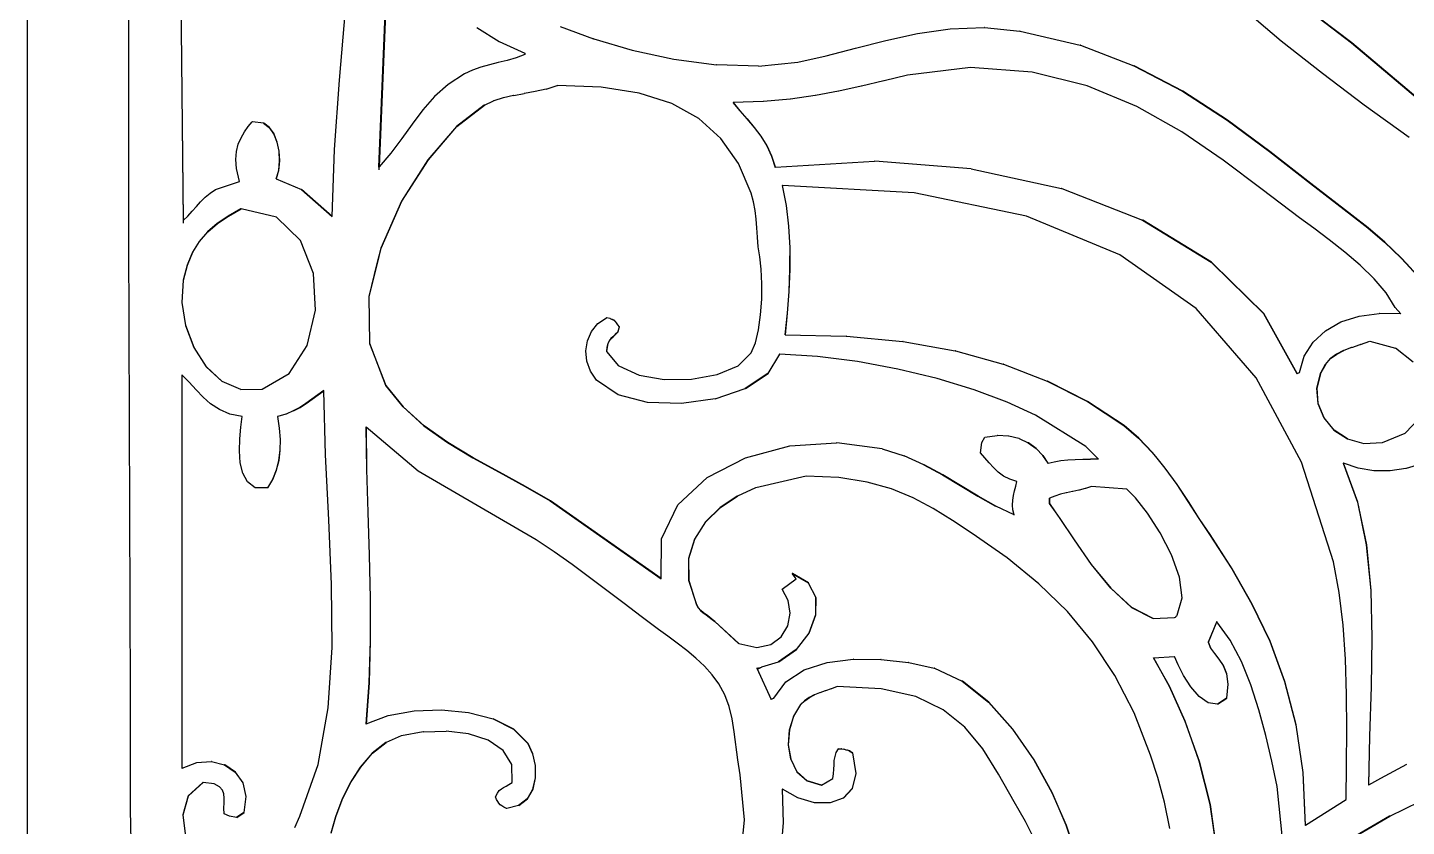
# Model space of a CAD drawing. Header units: inches. Extents: x 1397 to 20304, y -27267 to -746.
# Drawn here: x 17239.58 to 17255.13, y -23966.37 to -23957.36 of the extents above; entities that cross this region are included whole.
import ezdxf

# ---------------------------------------------------------------- set-up
doc = ezdxf.new("R2010")
doc.units = ezdxf.units.IN
doc.header["$LTSCALE"] = 17
doc.header["$MEASUREMENT"] = 0
doc.layers.add('25 BOT BAR', color=12, linetype='Continuous', lineweight=25)

# ---------------------------------------------------------------- blocks, each defined once
blk = doc.blocks.new('A$C261f3448')
for p, q in [((1.692, 20.047), (1.756, 14.221)), ((1.759, 14.224), (1.696, 20.047)), ((3.961, 14.823), (4.071, 17.456)), ((4.074, 17.453), (3.964, 14.827)), ((1.144, 14.031), (1.144, 16.885)), ((3.518, 15.804), (3.585, 16.599)), ((14.137, 16.246), (13.682, 16.631)), ((14.564, 16.504), (14.932, 16.227)), ((14.935, 16.227), (14.567, 16.504)), ((5.066, 16.399), (5.32, 16.239)), ((6.006, 16.408), (6.382, 16.269)), ((9.679, 16.253), (10.035, 16.33)), ((10.035, 16.33), (10.404, 16.383)), ((10.404, 16.383), (10.789, 16.397)), ((10.792, 16.397), (10.789, 16.397)), ((10.792, 16.397), (11.19, 16.358)), ((11.193, 16.358), (11.19, 16.358)), ((11.193, 16.358), (11.87, 16.198)), ((5.32, 16.239), (5.609, 16.11)), ((6.385, 16.269), (6.382, 16.269)), ((6.385, 16.269), (6.817, 16.144)), ((9.336, 16.165), (9.679, 16.253)), ((11.873, 16.198), (11.87, 16.198)), ((11.873, 16.198), (12.476, 15.966)), ((14.604, 15.878), (14.137, 16.246)), ((14.932, 16.227), (15.868, 15.436)), ((14.935, 16.227), (14.932, 16.227)), ((15.871, 15.436), (14.935, 16.227)), ((5.408, 16.027), (5.307, 16.002)), ((5.509, 16.057), (5.408, 16.027)), ((5.609, 16.095), (5.509, 16.057)), ((5.609, 16.11), (5.609, 16.095)), ((6.82, 16.144), (6.817, 16.144)), ((6.82, 16.144), (7.287, 16.043)), ((7.29, 16.043), (7.287, 16.043)), ((7.29, 16.043), (7.77, 15.979)), ((8.685, 16.007), (9.005, 16.078)), ((9.005, 16.078), (9.336, 16.165)), ((4.927, 15.875), (4.745, 15.756)), ((5.017, 15.917), (4.927, 15.875)), ((5.111, 15.95), (5.017, 15.917)), ((5.208, 15.977), (5.111, 15.95)), ((5.307, 16.002), (5.208, 15.977)), ((7.773, 15.979), (7.77, 15.979)), ((8.243, 15.963), (7.773, 15.979)), ((8.243, 15.963), (8.685, 16.007)), ((9.922, 15.861), (9.66, 15.798)), ((9.925, 15.861), (9.922, 15.861)), ((10.635, 15.949), (9.925, 15.861)), ((11.329, 15.894), (10.635, 15.949)), ((11.95, 15.74), (11.329, 15.894)), ((12.476, 15.966), (13.024, 15.68)), ((12.479, 15.966), (12.476, 15.966)), ((13.027, 15.68), (12.479, 15.966)), ((15.075, 15.524), (14.604, 15.878)), ((3.462, 15.024), (3.518, 15.804)), ((4.745, 15.756), (4.591, 15.619)), ((5.85, 15.704), (5.974, 15.744)), ((5.974, 15.744), (5.977, 15.744)), ((6.47, 15.726), (5.977, 15.744)), ((6.899, 15.659), (6.47, 15.726)), ((9.401, 15.737), (9.149, 15.68)), ((9.404, 15.737), (9.401, 15.737)), ((9.657, 15.798), (9.404, 15.737)), ((9.66, 15.798), (9.657, 15.798)), ((12.508, 15.509), (11.95, 15.74)), ((4.591, 15.619), (4.458, 15.469)), ((5.152, 15.524), (5.255, 15.573)), ((5.258, 15.573), (5.255, 15.573)), ((5.365, 15.607), (5.258, 15.573)), ((5.368, 15.607), (5.365, 15.607)), ((5.481, 15.633), (5.368, 15.607)), ((5.484, 15.633), (5.481, 15.633)), ((5.484, 15.633), (5.6, 15.654)), ((5.603, 15.654), (5.6, 15.654)), ((5.723, 15.676), (5.603, 15.654)), ((5.726, 15.676), (5.723, 15.676)), ((5.847, 15.704), (5.726, 15.676)), ((5.85, 15.704), (5.847, 15.704)), ((7.265, 15.541), (6.899, 15.659)), ((7.956, 15.553), (8.033, 15.46)), ((7.959, 15.553), (7.956, 15.553)), ((8.296, 15.563), (7.959, 15.553)), ((8.037, 15.46), (7.959, 15.553)), ((8.299, 15.563), (8.296, 15.563)), ((8.602, 15.59), (8.299, 15.563)), ((8.605, 15.59), (8.602, 15.59)), ((8.883, 15.63), (8.605, 15.59)), ((8.886, 15.63), (8.883, 15.63)), ((9.146, 15.68), (8.886, 15.63)), ((9.149, 15.68), (9.146, 15.68)), ((13.024, 15.68), (13.528, 15.353)), ((13.027, 15.68), (13.024, 15.68)), ((13.531, 15.353), (13.027, 15.68)), ((4.458, 15.469), (4.337, 15.309)), ((5.149, 15.524), (4.839, 15.282)), ((4.842, 15.282), (5.152, 15.524)), ((5.152, 15.524), (5.149, 15.524)), ((7.571, 15.371), (7.265, 15.541)), ((8.033, 15.46), (8.114, 15.367)), ((8.037, 15.46), (8.033, 15.46)), ((8.117, 15.367), (8.037, 15.46)), ((13.016, 15.222), (12.508, 15.509)), ((15.581, 15.156), (15.075, 15.524)), ((2.447, 15.221), (2.489, 15.28)), ((2.489, 15.28), (2.533, 15.334)), ((2.536, 15.334), (2.533, 15.334)), ((2.66, 15.319), (2.536, 15.334)), ((2.663, 15.319), (2.66, 15.319)), ((2.66, 15.319), (2.725, 15.271)), ((2.728, 15.271), (2.663, 15.319)), ((2.728, 15.271), (2.725, 15.271)), ((2.725, 15.271), (2.776, 15.198)), ((2.779, 15.198), (2.728, 15.271)), ((4.337, 15.309), (4.22, 15.145)), ((4.839, 15.282), (4.516, 14.907)), ((4.519, 14.907), (4.842, 15.282)), ((4.842, 15.282), (4.839, 15.282)), ((7.82, 15.147), (7.571, 15.371)), ((8.114, 15.367), (8.194, 15.272)), ((8.117, 15.367), (8.114, 15.367)), ((8.197, 15.272), (8.117, 15.367)), ((8.194, 15.272), (8.269, 15.172)), ((8.197, 15.272), (8.194, 15.272)), ((8.272, 15.172), (8.197, 15.272)), ((13.528, 15.353), (14.005, 15)), ((13.531, 15.353), (13.528, 15.353)), ((14.008, 15), (13.531, 15.353)), ((2.377, 15.081), (2.408, 15.155)), ((2.408, 15.155), (2.447, 15.221)), ((2.779, 15.198), (2.776, 15.198)), ((2.776, 15.198), (2.813, 15.106)), ((2.816, 15.106), (2.779, 15.198)), ((2.816, 15.106), (2.813, 15.106)), ((2.813, 15.106), (2.834, 15.002)), ((2.837, 15.002), (2.816, 15.106)), ((4.22, 15.145), (4.097, 14.981)), ((8.016, 14.866), (7.82, 15.147)), ((8.269, 15.172), (8.336, 15.065)), ((8.272, 15.172), (8.269, 15.172)), ((8.339, 15.065), (8.272, 15.172)), ((13.484, 14.902), (13.016, 15.222)), ((2.349, 14.908), (2.356, 14.999)), ((2.356, 14.999), (2.377, 15.081)), ((2.837, 15.002), (2.834, 15.002)), ((2.834, 15.002), (2.84, 14.894)), ((2.843, 14.894), (2.837, 15.002)), ((3.437, 14.268), (3.462, 15.024)), ((4.097, 14.981), (3.964, 14.827)), ((8.336, 15.065), (8.391, 14.949)), ((8.339, 15.065), (8.336, 15.065)), ((8.394, 14.949), (8.339, 15.065)), ((8.391, 14.949), (8.431, 14.821)), ((8.394, 14.949), (8.391, 14.949)), ((8.434, 14.822), (8.394, 14.949)), ((14.005, 15), (14.468, 14.638)), ((14.008, 15), (14.005, 15)), ((14.471, 14.638), (14.008, 15)), ((2.358, 14.807), (2.349, 14.908)), ((2.39, 14.66), (2.358, 14.807)), ((2.83, 14.787), (2.802, 14.69)), ((2.805, 14.69), (2.833, 14.787)), ((2.84, 14.894), (2.83, 14.787)), ((2.833, 14.787), (2.83, 14.787)), ((2.833, 14.787), (2.843, 14.894)), ((2.843, 14.894), (2.84, 14.894)), ((3.961, 14.823), (3.96, 14.821)), ((3.96, 14.821), (3.96, 14.792)), ((3.961, 14.821), (3.96, 14.821)), ((3.964, 14.827), (3.961, 14.823)), ((4.516, 14.907), (4.218, 14.438)), ((4.221, 14.438), (4.519, 14.907)), ((4.519, 14.907), (4.516, 14.907)), ((8.162, 14.529), (8.016, 14.866)), ((8.431, 14.821), (8.434, 14.822)), ((8.434, 14.822), (9.551, 14.889)), ((9.554, 14.889), (9.551, 14.889)), ((9.551, 14.889), (9.552, 14.889)), ((9.554, 14.889), (9.552, 14.889)), ((10.64, 14.805), (9.554, 14.889)), ((10.643, 14.805), (10.64, 14.805)), ((10.643, 14.805), (11.66, 14.581)), ((13.923, 14.571), (13.484, 14.902)), ((2.121, 14.573), (2.39, 14.66)), ((2.805, 14.69), (2.802, 14.69)), ((2.805, 14.69), (3.088, 14.573)), ((14.468, 14.638), (14.932, 14.28)), ((14.471, 14.638), (14.468, 14.638)), ((14.935, 14.28), (14.471, 14.638)), ((1.952, 14.432), (2.002, 14.484)), ((2.002, 14.484), (2.058, 14.531)), ((2.058, 14.531), (2.121, 14.573)), ((3.091, 14.573), (3.088, 14.573)), ((3.088, 14.573), (3.437, 14.265)), ((3.437, 14.268), (3.091, 14.573)), ((8.188, 14.432), (8.162, 14.529)), ((8.51, 14.616), (8.556, 14.391)), ((8.514, 14.616), (8.51, 14.616)), ((8.559, 14.391), (8.514, 14.616)), ((10, 14.532), (8.514, 14.616)), ((11.264, 14.271), (10, 14.532)), ((11.663, 14.581), (11.66, 14.581)), ((11.663, 14.581), (12.575, 14.227)), ((14.345, 14.25), (13.923, 14.571)), ((1.808, 14.271), (1.857, 14.325)), ((1.857, 14.325), (1.904, 14.379)), ((1.904, 14.379), (1.952, 14.432)), ((2.406, 14.353), (2.263, 14.272)), ((2.267, 14.272), (2.409, 14.353)), ((2.409, 14.353), (2.406, 14.353)), ((2.808, 14.258), (2.409, 14.353)), ((4.218, 14.438), (3.984, 13.911)), ((3.987, 13.911), (4.221, 14.438)), ((4.221, 14.438), (4.218, 14.438)), ((8.205, 14.335), (8.188, 14.432)), ((8.216, 14.237), (8.205, 14.335)), ((8.559, 14.391), (8.556, 14.391)), ((8.556, 14.391), (8.583, 14.156)), ((8.586, 14.156), (8.559, 14.391)), ((1.756, 14.221), (1.759, 14.224)), ((1.756, 14.221), (1.756, 14.192)), ((1.759, 14.224), (1.808, 14.271)), ((2.138, 14.187), (2.029, 14.093)), ((2.032, 14.093), (2.141, 14.187)), ((2.263, 14.272), (2.138, 14.187)), ((2.141, 14.187), (2.138, 14.187)), ((2.141, 14.187), (2.267, 14.272)), ((2.267, 14.272), (2.263, 14.272)), ((3.079, 13.995), (2.808, 14.258)), ((3.437, 14.265), (3.437, 14.268)), ((8.223, 14.137), (8.216, 14.237)), ((8.586, 14.156), (8.583, 14.156)), ((8.583, 14.156), (8.595, 13.914)), ((8.599, 13.914), (8.586, 14.156)), ((12.319, 13.836), (11.264, 14.271)), ((12.575, 14.227), (13.347, 13.753)), ((12.578, 14.227), (12.575, 14.227)), ((13.35, 13.753), (12.578, 14.227)), ((14.505, 14.134), (14.345, 14.25)), ((14.932, 14.28), (15.114, 14.137)), ((14.935, 14.28), (14.932, 14.28)), ((15.117, 14.137), (14.935, 14.28)), ((1.16, 8.878), (1.144, 14.031)), ((2.029, 14.093), (1.937, 13.986)), ((1.94, 13.986), (2.032, 14.093)), ((2.032, 14.093), (2.029, 14.093)), ((3.223, 13.624), (3.079, 13.995)), ((8.23, 14.034), (8.223, 14.137)), ((8.24, 13.925), (8.23, 14.034)), ((14.678, 14.005), (14.505, 14.134)), ((14.856, 13.866), (14.678, 14.005)), ((15.114, 14.137), (15.302, 13.976)), ((15.117, 14.137), (15.114, 14.137)), ((15.305, 13.976), (15.117, 14.137)), ((1.861, 13.863), (1.809, 13.737)), ((1.812, 13.737), (1.864, 13.863)), ((1.937, 13.986), (1.861, 13.863)), ((1.864, 13.863), (1.861, 13.863)), ((1.864, 13.863), (1.94, 13.986)), ((1.94, 13.986), (1.937, 13.986)), ((3.984, 13.911), (3.941, 13.737)), ((3.944, 13.737), (3.987, 13.911)), ((3.987, 13.911), (3.984, 13.911)), ((8.257, 13.811), (8.24, 13.925)), ((8.599, 13.914), (8.595, 13.914)), ((8.595, 13.914), (8.595, 13.737)), ((8.598, 13.737), (8.599, 13.914)), ((15.028, 13.718), (14.856, 13.866)), ((15.302, 13.976), (15.487, 13.799)), ((15.305, 13.976), (15.302, 13.976)), ((15.491, 13.799), (15.305, 13.976)), ((1.801, 13.718), (1.756, 13.548)), ((1.759, 13.548), (1.804, 13.718)), ((1.809, 13.737), (1.801, 13.718)), ((1.804, 13.718), (1.801, 13.718)), ((1.804, 13.718), (1.812, 13.737)), ((1.809, 13.737), (1.812, 13.737)), ((3.941, 13.737), (3.85, 13.365)), ((3.853, 13.365), (3.944, 13.737)), ((3.941, 13.737), (3.944, 13.737)), ((8.274, 13.672), (8.257, 13.811)), ((8.595, 13.737), (8.598, 13.737)), ((8.595, 13.737), (8.595, 13.668)), ((8.598, 13.668), (8.598, 13.737)), ((13.177, 13.228), (12.319, 13.836)), ((13.35, 13.753), (13.347, 13.753)), ((13.347, 13.753), (13.364, 13.737)), ((13.367, 13.737), (13.35, 13.753)), ((13.364, 13.737), (13.367, 13.737)), ((13.364, 13.737), (13.939, 13.172)), ((13.942, 13.172), (13.367, 13.737)), ((15.186, 13.564), (15.028, 13.718)), ((15.491, 13.799), (15.487, 13.799)), ((15.487, 13.799), (15.546, 13.737)), ((15.549, 13.737), (15.491, 13.799)), ((15.546, 13.737), (15.549, 13.737)), ((15.546, 13.737), (15.665, 13.61)), ((15.668, 13.61), (15.549, 13.737)), ((1.756, 13.548), (1.739, 13.298)), ((1.742, 13.298), (1.759, 13.548)), ((1.759, 13.548), (1.756, 13.548)), ((3.247, 13.209), (3.223, 13.624)), ((8.282, 13.509), (8.274, 13.672)), ((8.595, 13.668), (8.584, 13.421)), ((8.587, 13.421), (8.598, 13.668)), ((8.598, 13.668), (8.595, 13.668)), ((15.321, 13.404), (15.186, 13.564)), ((8.28, 13.334), (8.282, 13.509)), ((8.584, 13.421), (8.566, 13.175)), ((8.569, 13.175), (8.587, 13.421)), ((8.587, 13.421), (8.584, 13.421)), ((15.424, 13.24), (15.321, 13.404)), ((1.742, 13.298), (1.739, 13.298)), ((1.739, 13.298), (1.781, 13.037)), ((1.784, 13.037), (1.742, 13.298)), ((3.85, 13.365), (3.856, 12.836)), ((3.853, 13.365), (3.85, 13.365)), ((3.859, 12.836), (3.853, 13.365)), ((8.267, 13.157), (8.28, 13.334)), ((13.855, 12.447), (13.177, 13.228)), ((15.487, 13.167), (15.424, 13.24)), ((3.155, 12.812), (3.247, 13.209)), ((6.43, 13.058), (6.529, 13.123)), ((6.532, 13.123), (6.529, 13.123)), ((6.567, 13.115), (6.532, 13.123)), ((6.57, 13.115), (6.567, 13.115)), ((6.57, 13.115), (6.594, 13.106)), ((6.597, 13.106), (6.594, 13.106)), ((6.594, 13.106), (6.613, 13.096)), ((6.616, 13.096), (6.597, 13.106)), ((6.616, 13.096), (6.613, 13.096)), ((6.613, 13.096), (6.628, 13.083)), ((6.631, 13.083), (6.616, 13.096)), ((6.628, 13.083), (6.64, 13.066)), ((6.631, 13.083), (6.628, 13.083)), ((6.643, 13.066), (6.631, 13.083)), ((6.643, 13.066), (6.64, 13.066)), ((6.64, 13.066), (6.654, 13.046)), ((6.657, 13.046), (6.643, 13.066)), ((8.244, 12.99), (8.267, 13.157)), ((8.566, 13.175), (8.542, 12.933)), ((8.545, 12.933), (8.569, 13.175)), ((8.569, 13.175), (8.566, 13.175)), ((13.939, 13.172), (14.314, 12.494)), ((13.942, 13.172), (13.939, 13.172)), ((14.316, 12.495), (13.942, 13.172)), ((14.636, 12.978), (14.811, 13.077)), ((14.811, 13.077), (15.015, 13.143)), ((15.015, 13.143), (15.242, 13.174)), ((15.245, 13.174), (15.242, 13.174)), ((15.487, 13.167), (15.245, 13.174)), ((1.784, 13.037), (1.781, 13.037)), ((1.781, 13.037), (1.875, 12.788)), ((1.878, 12.788), (1.784, 13.037)), ((6.313, 12.866), (6.358, 12.97)), ((6.358, 12.97), (6.43, 13.058)), ((6.602, 12.911), (6.579, 12.889)), ((6.582, 12.889), (6.605, 12.911)), ((6.627, 12.934), (6.602, 12.911)), ((6.605, 12.911), (6.602, 12.911)), ((6.605, 12.911), (6.63, 12.934)), ((6.655, 12.962), (6.627, 12.934)), ((6.63, 12.934), (6.627, 12.934)), ((6.63, 12.934), (6.658, 12.962)), ((6.657, 13.046), (6.654, 13.046)), ((6.654, 13.046), (6.671, 13.021)), ((6.671, 13.021), (6.655, 12.962)), ((6.658, 12.962), (6.655, 12.962)), ((6.674, 13.021), (6.657, 13.046)), ((6.658, 12.962), (6.674, 13.021)), ((6.674, 13.021), (6.671, 13.021)), ((8.209, 12.843), (8.244, 12.99)), ((8.545, 12.933), (8.542, 12.933)), ((8.545, 12.933), (9.232, 12.918)), ((9.235, 12.918), (9.232, 12.918)), ((9.235, 12.918), (9.871, 12.857)), ((14.497, 12.849), (14.636, 12.978)), ((1.878, 12.788), (1.875, 12.788)), ((1.875, 12.788), (2.014, 12.57)), ((2.017, 12.57), (1.878, 12.788)), ((2.952, 12.494), (3.155, 12.812)), ((3.856, 12.836), (4.039, 12.362)), ((3.859, 12.836), (3.856, 12.836)), ((4.042, 12.362), (3.859, 12.836)), ((6.296, 12.752), (6.313, 12.866)), ((6.308, 12.636), (6.296, 12.752)), ((6.535, 12.794), (6.529, 12.743)), ((6.532, 12.743), (6.538, 12.794)), ((6.545, 12.834), (6.535, 12.794)), ((6.538, 12.794), (6.535, 12.794)), ((6.538, 12.794), (6.548, 12.834)), ((6.56, 12.864), (6.545, 12.834)), ((6.548, 12.834), (6.545, 12.834)), ((6.548, 12.834), (6.563, 12.864)), ((6.579, 12.889), (6.56, 12.864)), ((6.563, 12.864), (6.56, 12.864)), ((6.563, 12.864), (6.582, 12.889)), ((6.582, 12.889), (6.579, 12.889)), ((8.162, 12.728), (8.209, 12.843)), ((9.874, 12.857), (9.871, 12.857)), ((9.874, 12.857), (10.46, 12.751)), ((10.463, 12.751), (10.46, 12.751)), ((10.463, 12.751), (11.002, 12.602)), ((14.398, 12.692), (14.497, 12.849)), ((14.842, 12.756), (14.762, 12.715)), ((14.765, 12.715), (14.845, 12.756)), ((14.845, 12.756), (14.842, 12.756)), ((14.931, 12.79), (14.845, 12.756)), ((14.934, 12.79), (14.931, 12.79)), ((14.934, 12.79), (15.03, 12.823)), ((15.033, 12.823), (15.03, 12.823)), ((15.033, 12.823), (15.138, 12.86)), ((15.138, 12.86), (15.425, 12.78)), ((15.626, 12.625), (15.425, 12.78)), ((6.348, 12.523), (6.308, 12.636)), ((6.532, 12.743), (6.529, 12.743)), ((6.529, 12.743), (6.666, 12.581)), ((6.669, 12.581), (6.532, 12.743)), ((8.014, 12.584), (8.162, 12.728)), ((8.479, 12.713), (8.35, 12.495)), ((8.353, 12.495), (8.482, 12.713)), ((8.482, 12.713), (8.479, 12.713)), ((8.909, 12.687), (8.482, 12.713)), ((9.36, 12.63), (8.909, 12.687)), ((9.815, 12.546), (9.36, 12.63)), ((11.006, 12.602), (11.002, 12.602)), ((11.006, 12.602), (11.499, 12.411)), ((14.345, 12.508), (14.398, 12.692)), ((14.633, 12.596), (14.583, 12.508)), ((14.636, 12.596), (14.586, 12.508)), ((14.692, 12.664), (14.633, 12.596)), ((14.636, 12.596), (14.633, 12.596)), ((14.636, 12.596), (14.695, 12.664)), ((14.762, 12.715), (14.692, 12.664)), ((14.695, 12.664), (14.692, 12.664)), ((14.695, 12.664), (14.765, 12.715)), ((14.765, 12.715), (14.762, 12.715)), ((1.74, 12.479), (1.74, 8.044)), ((1.743, 12.476), (1.74, 12.479)), ((1.743, 8.045), (1.743, 12.476)), ((1.823, 12.397), (1.743, 12.476)), ((2.014, 12.57), (2.193, 12.405)), ((2.017, 12.57), (2.014, 12.57)), ((2.196, 12.405), (2.017, 12.57)), ((2.644, 12.318), (2.952, 12.494)), ((6.418, 12.421), (6.348, 12.523)), ((6.669, 12.581), (6.666, 12.581)), ((6.669, 12.581), (6.896, 12.478)), ((6.899, 12.478), (6.896, 12.478)), ((6.899, 12.478), (7.181, 12.429)), ((7.487, 12.432), (7.777, 12.485)), ((7.777, 12.485), (8.014, 12.584)), ((8.35, 12.495), (8.093, 12.325)), ((8.096, 12.325), (8.353, 12.495)), ((8.353, 12.495), (8.35, 12.495)), ((10.258, 12.439), (9.815, 12.546)), ((14.367, 11.494), (13.855, 12.447)), ((14.314, 12.494), (14.316, 12.495)), ((14.316, 12.495), (14.345, 12.508)), ((14.583, 12.508), (14.538, 12.332)), ((14.541, 12.332), (14.586, 12.508)), ((14.586, 12.508), (14.583, 12.508)), ((1.9, 12.312), (1.823, 12.397)), ((1.979, 12.229), (1.9, 12.312)), ((2.196, 12.405), (2.193, 12.405)), ((2.405, 12.314), (2.196, 12.405)), ((2.405, 12.314), (2.644, 12.318)), ((3.341, 12.304), (3.273, 12.254)), ((3.276, 12.254), (3.342, 12.301)), ((3.342, 12.301), (3.341, 12.304)), ((3.36, 11.577), (3.342, 12.301)), ((4.042, 12.362), (4.039, 12.362)), ((4.039, 12.362), (4.234, 12.119)), ((4.237, 12.119), (4.042, 12.362)), ((6.661, 12.256), (6.418, 12.421)), ((7.181, 12.429), (7.487, 12.432)), ((7.756, 12.21), (8.093, 12.325)), ((8.096, 12.325), (8.093, 12.325)), ((10.675, 12.313), (10.258, 12.439)), ((11.049, 12.174), (10.675, 12.313)), ((11.499, 12.411), (11.952, 12.179)), ((11.502, 12.411), (11.499, 12.411)), ((11.955, 12.179), (11.502, 12.411)), ((14.538, 12.332), (14.552, 12.156)), ((14.541, 12.332), (14.538, 12.332)), ((14.555, 12.156), (14.541, 12.332)), ((2.065, 12.153), (1.979, 12.229)), ((2.163, 12.088), (2.065, 12.153)), ((3.14, 12.158), (3.071, 12.114)), ((3.074, 12.114), (3.143, 12.158)), ((3.206, 12.205), (3.14, 12.158)), ((3.143, 12.158), (3.14, 12.158)), ((3.143, 12.158), (3.209, 12.205)), ((3.273, 12.254), (3.206, 12.205)), ((3.209, 12.205), (3.206, 12.205)), ((3.209, 12.205), (3.276, 12.254)), ((3.276, 12.254), (3.273, 12.254)), ((6.993, 12.17), (6.661, 12.256)), ((7.374, 12.156), (6.993, 12.17)), ((7.753, 12.21), (7.374, 12.156)), ((7.756, 12.21), (7.753, 12.21)), ((11.365, 12.025), (11.049, 12.174)), ((11.955, 12.179), (11.952, 12.179)), ((11.952, 12.179), (12.363, 11.908)), ((12.366, 11.908), (11.955, 12.179)), ((14.555, 12.156), (14.552, 12.156)), ((14.552, 12.156), (14.619, 11.994)), ((14.622, 11.994), (14.555, 12.156)), ((2.28, 12.039), (2.163, 12.088)), ((2.422, 12.011), (2.28, 12.039)), ((2.406, 11.891), (2.422, 12.011)), ((2.818, 12.011), (2.838, 11.88)), ((2.821, 12.011), (2.818, 12.011)), ((2.913, 12.039), (2.821, 12.011)), ((2.841, 11.88), (2.821, 12.011)), ((2.916, 12.039), (2.913, 12.039)), ((2.996, 12.074), (2.916, 12.039)), ((3.071, 12.114), (2.996, 12.074)), ((2.999, 12.074), (2.996, 12.074)), ((2.999, 12.074), (3.074, 12.114)), ((3.074, 12.114), (3.071, 12.114)), ((4.234, 12.119), (4.47, 11.906)), ((4.237, 12.119), (4.234, 12.119)), ((4.473, 11.906), (4.237, 12.119)), ((11.935, 11.674), (11.365, 12.025)), ((14.619, 11.994), (14.732, 11.858)), ((14.622, 11.994), (14.619, 11.994)), ((14.735, 11.858), (14.622, 11.994)), ((15.536, 11.822), (15.696, 11.993)), ((2.393, 11.759), (2.406, 11.891)), ((2.841, 11.88), (2.838, 11.88)), ((2.838, 11.88), (2.848, 11.753)), ((2.851, 11.753), (2.841, 11.88)), ((3.817, 11.894), (3.823, 11.414)), ((3.82, 11.891), (3.817, 11.894)), ((3.826, 11.414), (3.82, 11.891)), ((4.404, 11.396), (3.82, 11.891)), ((4.47, 11.906), (4.737, 11.717)), ((4.473, 11.906), (4.47, 11.906)), ((4.74, 11.717), (4.473, 11.906)), ((12.366, 11.908), (12.363, 11.908)), ((12.363, 11.908), (12.53, 11.767)), ((12.533, 11.767), (12.366, 11.908)), ((14.735, 11.858), (14.732, 11.858)), ((14.732, 11.858), (14.884, 11.758)), ((14.887, 11.758), (14.735, 11.858)), ((15.281, 11.718), (15.536, 11.822)), ((2.389, 11.622), (2.393, 11.759)), ((2.848, 11.753), (2.846, 11.632)), ((2.851, 11.753), (2.848, 11.753)), ((2.849, 11.632), (2.851, 11.753)), ((4.737, 11.717), (5.023, 11.545)), ((4.74, 11.717), (4.737, 11.717)), ((5.026, 11.545), (4.74, 11.717)), ((8.097, 11.546), (8.596, 11.679)), ((8.596, 11.679), (9.122, 11.715)), ((9.125, 11.715), (9.122, 11.715)), ((9.636, 11.645), (9.125, 11.715)), ((10.746, 11.601), (10.762, 11.718)), ((10.762, 11.718), (10.794, 11.777)), ((10.794, 11.777), (10.934, 11.796)), ((10.937, 11.796), (10.934, 11.796)), ((11.063, 11.79), (10.937, 11.796)), ((11.066, 11.79), (11.063, 11.79)), ((11.179, 11.761), (11.066, 11.79)), ((11.182, 11.761), (11.179, 11.761)), ((11.182, 11.761), (11.283, 11.713)), ((11.283, 11.713), (11.373, 11.649)), ((11.286, 11.713), (11.283, 11.713)), ((11.376, 11.649), (11.286, 11.713)), ((12.078, 11.528), (11.935, 11.674)), ((12.533, 11.767), (12.53, 11.767)), ((12.53, 11.767), (12.683, 11.606)), ((12.687, 11.606), (12.533, 11.767)), ((14.887, 11.758), (14.884, 11.758)), ((14.887, 11.758), (15.069, 11.707)), ((15.069, 11.707), (15.281, 11.718)), ((2.398, 11.49), (2.389, 11.622)), ((2.832, 11.516), (2.805, 11.406)), ((2.808, 11.406), (2.835, 11.516)), ((2.846, 11.632), (2.832, 11.516)), ((2.835, 11.516), (2.832, 11.516)), ((2.835, 11.516), (2.849, 11.632)), ((2.849, 11.632), (2.846, 11.632)), ((3.397, 10.844), (3.36, 11.577)), ((5.026, 11.545), (5.023, 11.545)), ((5.023, 11.545), (5.318, 11.382)), ((5.322, 11.382), (5.026, 11.545)), ((7.664, 11.321), (8.097, 11.546)), ((9.639, 11.645), (9.636, 11.645)), ((9.639, 11.645), (9.884, 11.566)), ((9.887, 11.566), (9.884, 11.566)), ((10.109, 11.467), (9.887, 11.566)), ((10.795, 11.545), (10.746, 11.601)), ((10.843, 11.489), (10.795, 11.545)), ((11.376, 11.649), (11.373, 11.649)), ((11.373, 11.649), (11.448, 11.572)), ((11.451, 11.572), (11.376, 11.649)), ((11.448, 11.572), (11.507, 11.484)), ((11.451, 11.572), (11.448, 11.572)), ((11.51, 11.484), (11.451, 11.572)), ((11.577, 11.501), (11.652, 11.513)), ((11.652, 11.513), (11.731, 11.521)), ((11.731, 11.521), (11.814, 11.525)), ((11.814, 11.525), (11.9, 11.528)), ((11.9, 11.528), (11.988, 11.528)), ((11.991, 11.528), (11.988, 11.528)), ((11.991, 11.528), (11.99, 11.528)), ((12.078, 11.528), (11.991, 11.528)), ((12.687, 11.606), (12.683, 11.606)), ((12.683, 11.606), (12.736, 11.54)), ((12.738, 11.542), (12.687, 11.606)), ((12.736, 11.54), (12.738, 11.542)), ((12.736, 11.54), (12.826, 11.429)), ((12.829, 11.429), (12.738, 11.542)), ((2.427, 11.371), (2.398, 11.49)), ((2.481, 11.273), (2.427, 11.371)), ((2.805, 11.406), (2.764, 11.302)), ((2.767, 11.302), (2.808, 11.406)), ((2.808, 11.406), (2.805, 11.406)), ((3.823, 11.414), (3.836, 10.93)), ((3.826, 11.414), (3.823, 11.414)), ((3.84, 10.93), (3.826, 11.414)), ((5.736, 10.62), (4.404, 11.396)), ((5.318, 11.382), (5.613, 11.222)), ((5.322, 11.382), (5.318, 11.382)), ((5.616, 11.222), (5.322, 11.382)), ((10.109, 11.467), (10.319, 11.354)), ((10.112, 11.467), (10.109, 11.467)), ((10.322, 11.354), (10.112, 11.467)), ((10.319, 11.354), (10.519, 11.234)), ((10.322, 11.354), (10.319, 11.354)), ((10.522, 11.234), (10.322, 11.354)), ((10.892, 11.434), (10.843, 11.489)), ((10.946, 11.383), (10.892, 11.434)), ((11.006, 11.339), (10.946, 11.383)), ((11.507, 11.484), (11.51, 11.484)), ((11.51, 11.484), (11.577, 11.501)), ((12.829, 11.429), (12.826, 11.429)), ((12.826, 11.429), (12.96, 11.242)), ((12.963, 11.242), (12.829, 11.429)), ((14.726, 10.371), (14.367, 11.494)), ((14.837, 11.484), (14.999, 11.044)), ((14.84, 11.483), (14.837, 11.484)), ((15.002, 11.044), (14.84, 11.483)), ((15.004, 11.427), (14.84, 11.483)), ((15.182, 11.398), (15.004, 11.427)), ((15.365, 11.397), (15.182, 11.398)), ((15.368, 11.397), (15.365, 11.397)), ((15.543, 11.423), (15.368, 11.397)), ((15.546, 11.423), (15.543, 11.423)), ((15.707, 11.473), (15.546, 11.423)), ((2.565, 11.206), (2.481, 11.273)), ((2.707, 11.206), (2.565, 11.206)), ((2.764, 11.302), (2.707, 11.206)), ((2.71, 11.206), (2.707, 11.206)), ((2.71, 11.206), (2.767, 11.302)), ((2.767, 11.302), (2.764, 11.302)), ((5.616, 11.222), (5.613, 11.222)), ((5.613, 11.222), (5.894, 11.059)), ((5.897, 11.059), (5.616, 11.222)), ((7.335, 11.014), (7.664, 11.321)), ((8.209, 11.206), (8.007, 11.112)), ((8.212, 11.206), (8.209, 11.206)), ((8.78, 11.337), (8.212, 11.206)), ((9.15, 11.321), (8.78, 11.337)), ((9.467, 11.272), (9.15, 11.321)), ((9.742, 11.195), (9.467, 11.272)), ((10.522, 11.234), (10.519, 11.234)), ((10.519, 11.234), (10.716, 11.113)), ((10.719, 11.113), (10.522, 11.234)), ((11.076, 11.304), (11.006, 11.339)), ((11.158, 11.279), (11.076, 11.304)), ((11.13, 11.171), (11.144, 11.224)), ((11.144, 11.224), (11.158, 11.279)), ((11.928, 11.197), (11.859, 11.179)), ((11.931, 11.197), (11.928, 11.197)), ((11.999, 11.22), (11.931, 11.197)), ((12.395, 11.191), (11.999, 11.22)), ((12.963, 11.242), (12.96, 11.242)), ((12.96, 11.242), (13.087, 11.051)), ((13.09, 11.051), (12.963, 11.242)), ((5.894, 11.059), (7.147, 10.181)), ((5.897, 11.059), (5.894, 11.059)), ((7.147, 10.183), (5.897, 11.059)), ((8.004, 11.112), (7.812, 10.983)), ((7.815, 10.983), (8.007, 11.112)), ((8.007, 11.112), (8.004, 11.112)), ((9.986, 11.094), (9.742, 11.195)), ((10.212, 10.974), (9.986, 11.094)), ((10.719, 11.113), (10.716, 11.113)), ((10.716, 11.113), (10.916, 10.999)), ((10.92, 10.999), (10.719, 11.113)), ((11.107, 11.012), (11.11, 11.066)), ((11.11, 11.066), (11.118, 11.119)), ((11.118, 11.119), (11.13, 11.171)), ((11.523, 11.088), (11.523, 11.03)), ((11.526, 11.088), (11.523, 11.088)), ((11.583, 11.113), (11.526, 11.088)), ((11.526, 11.03), (11.526, 11.088)), ((11.586, 11.113), (11.583, 11.113)), ((11.647, 11.133), (11.586, 11.113)), ((11.65, 11.133), (11.647, 11.133)), ((11.714, 11.149), (11.65, 11.133)), ((11.717, 11.149), (11.714, 11.149)), ((11.784, 11.164), (11.717, 11.149)), ((11.787, 11.164), (11.784, 11.164)), ((11.856, 11.179), (11.787, 11.164)), ((11.859, 11.179), (11.856, 11.179)), ((12.496, 11.092), (12.395, 11.191)), ((12.628, 10.921), (12.496, 11.092)), ((13.087, 11.051), (13.21, 10.862)), ((13.09, 11.051), (13.087, 11.051)), ((13.213, 10.862), (13.09, 11.051)), ((14.999, 11.044), (15.098, 10.563)), ((15.002, 11.044), (14.999, 11.044)), ((15.101, 10.563), (15.002, 11.044)), ((3.836, 10.93), (3.852, 10.445)), ((3.84, 10.93), (3.836, 10.93)), ((3.855, 10.445), (3.84, 10.93)), ((7.15, 10.631), (7.335, 11.014)), ((7.812, 10.983), (7.646, 10.821)), ((7.649, 10.821), (7.815, 10.983)), ((7.815, 10.983), (7.812, 10.983)), ((10.429, 10.839), (10.212, 10.974)), ((10.92, 10.999), (10.916, 10.999)), ((11.126, 10.9), (10.92, 10.999)), ((11.112, 10.957), (11.107, 11.012)), ((11.126, 10.9), (11.112, 10.957)), ((11.127, 10.898), (11.126, 10.9)), ((11.526, 11.03), (11.523, 11.03)), ((11.523, 11.03), (11.59, 10.935)), ((11.592, 10.936), (11.526, 11.03)), ((11.59, 10.935), (11.592, 10.936)), ((11.59, 10.935), (11.642, 10.861)), ((11.645, 10.861), (11.592, 10.936)), ((12.771, 10.7), (12.628, 10.921)), ((3.429, 10.116), (3.397, 10.844)), ((7.646, 10.821), (7.522, 10.629)), ((7.525, 10.629), (7.649, 10.821)), ((7.649, 10.821), (7.646, 10.821)), ((10.651, 10.693), (10.429, 10.839)), ((11.642, 10.861), (11.802, 10.618)), ((11.645, 10.861), (11.642, 10.861)), ((11.805, 10.618), (11.645, 10.861)), ((13.21, 10.862), (13.331, 10.679)), ((13.213, 10.862), (13.21, 10.862)), ((13.334, 10.679), (13.213, 10.862)), ((5.94, 10.483), (5.736, 10.62)), ((7.147, 10.183), (7.15, 10.631)), ((7.522, 10.629), (7.454, 10.408)), ((7.457, 10.408), (7.525, 10.629)), ((7.525, 10.629), (7.522, 10.629)), ((11.048, 10.416), (10.651, 10.693)), ((11.802, 10.618), (11.996, 10.342)), ((11.805, 10.618), (11.802, 10.618)), ((11.999, 10.342), (11.805, 10.618)), ((12.899, 10.452), (12.771, 10.7)), ((13.334, 10.679), (13.331, 10.679)), ((13.331, 10.679), (13.58, 10.294)), ((13.583, 10.294), (13.334, 10.679)), ((3.852, 10.445), (3.863, 9.961)), ((3.855, 10.445), (3.852, 10.445)), ((3.866, 9.961), (3.855, 10.445)), ((6.141, 10.341), (5.94, 10.483)), ((12.989, 10.2), (12.899, 10.452)), ((15.098, 10.563), (15.148, 10.049)), ((15.101, 10.563), (15.098, 10.563)), ((15.151, 10.049), (15.101, 10.563)), ((6.338, 10.196), (6.141, 10.341)), ((7.454, 10.408), (7.456, 10.16)), ((7.457, 10.408), (7.454, 10.408)), ((7.459, 10.16), (7.457, 10.408)), ((11.405, 10.125), (11.048, 10.416)), ((11.996, 10.342), (12.215, 10.075)), ((11.999, 10.342), (11.996, 10.342)), ((12.218, 10.075), (11.999, 10.342)), ((13.583, 10.294), (13.58, 10.294)), ((13.58, 10.294), (13.808, 9.896)), ((13.811, 9.896), (13.583, 10.294)), ((14.792, 10.026), (14.726, 10.371)), ((3.434, 9.405), (3.429, 10.116)), ((6.533, 10.049), (6.338, 10.196)), ((7.147, 10.181), (7.147, 10.183)), ((7.456, 10.16), (7.543, 9.888)), ((7.459, 10.16), (7.456, 10.16)), ((7.546, 9.888), (7.459, 10.16)), ((8.51, 10.064), (8.669, 10.181)), ((8.669, 10.181), (8.621, 10.239)), ((8.625, 10.239), (8.621, 10.239)), ((8.621, 10.239), (8.627, 10.236)), ((8.806, 10.133), (8.625, 10.239)), ((8.625, 10.239), (8.627, 10.236)), ((8.627, 10.236), (8.803, 10.133)), ((8.803, 10.133), (8.888, 9.969)), ((8.806, 10.133), (8.803, 10.133)), ((8.891, 9.969), (8.806, 10.133)), ((11.726, 9.812), (11.405, 10.125)), ((13.02, 9.965), (12.989, 10.2)), ((3.863, 9.961), (3.865, 9.481)), ((3.866, 9.961), (3.863, 9.961)), ((3.868, 9.481), (3.866, 9.961)), ((6.727, 9.902), (6.533, 10.049)), ((8.578, 9.936), (8.51, 10.064)), ((8.888, 9.969), (8.887, 9.772)), ((8.891, 9.969), (8.888, 9.969)), ((8.89, 9.772), (8.891, 9.969)), ((12.215, 10.075), (12.449, 9.858)), ((12.218, 10.075), (12.215, 10.075)), ((12.452, 9.858), (12.218, 10.075)), ((12.966, 9.771), (13.02, 9.965)), ((14.837, 9.658), (14.792, 10.026)), ((15.148, 10.049), (15.161, 9.513)), ((15.151, 10.049), (15.148, 10.049)), ((15.164, 9.513), (15.151, 10.049)), ((6.921, 9.755), (6.727, 9.902)), ((7.543, 9.888), (7.564, 9.854)), ((7.546, 9.888), (7.543, 9.888)), ((7.567, 9.854), (7.546, 9.888)), ((7.564, 9.854), (7.59, 9.823)), ((7.567, 9.854), (7.564, 9.854)), ((7.593, 9.823), (7.567, 9.854)), ((7.59, 9.823), (7.62, 9.796)), ((7.593, 9.823), (7.59, 9.823)), ((7.623, 9.796), (7.593, 9.823)), ((7.62, 9.796), (7.653, 9.772)), ((7.623, 9.796), (7.62, 9.796)), ((7.656, 9.772), (7.623, 9.796)), ((8.599, 9.792), (8.578, 9.936)), ((12.01, 9.47), (11.726, 9.812)), ((12.449, 9.858), (12.692, 9.733)), ((12.452, 9.858), (12.449, 9.858)), ((12.695, 9.733), (12.452, 9.858)), ((13.811, 9.896), (13.808, 9.896)), ((13.808, 9.896), (14.009, 9.475)), ((14.012, 9.475), (13.811, 9.896)), ((7.115, 9.61), (6.921, 9.755)), ((7.653, 9.772), (7.686, 9.748)), ((7.656, 9.772), (7.653, 9.772)), ((7.689, 9.748), (7.656, 9.772)), ((7.686, 9.748), (7.719, 9.723)), ((7.689, 9.748), (7.686, 9.748)), ((7.722, 9.723), (7.689, 9.748)), ((7.719, 9.723), (7.749, 9.698)), ((7.722, 9.723), (7.719, 9.723)), ((7.752, 9.698), (7.722, 9.723)), ((7.749, 9.698), (8.019, 9.449)), ((7.752, 9.698), (7.749, 9.698)), ((8.022, 9.449), (7.752, 9.698)), ((8.5, 9.525), (8.572, 9.649)), ((8.572, 9.649), (8.599, 9.792)), ((8.887, 9.772), (8.809, 9.568)), ((8.813, 9.568), (8.89, 9.772)), ((8.89, 9.772), (8.887, 9.772)), ((12.692, 9.733), (12.695, 9.733)), ((12.695, 9.733), (12.934, 9.742)), ((12.934, 9.742), (12.944, 9.748)), ((12.944, 9.748), (12.95, 9.752)), ((12.95, 9.752), (12.955, 9.757)), ((12.955, 9.757), (12.959, 9.762)), ((12.959, 9.762), (12.966, 9.771)), ((13.41, 9.698), (13.315, 9.464)), ((13.318, 9.464), (13.412, 9.695)), ((13.412, 9.695), (13.41, 9.698)), ((13.561, 9.488), (13.412, 9.695)), ((14.863, 9.272), (14.837, 9.658)), ((7.22, 9.533), (7.115, 9.61)), ((7.327, 9.454), (7.22, 9.533)), ((8.383, 9.439), (8.5, 9.525)), ((8.809, 9.568), (8.667, 9.383)), ((8.67, 9.383), (8.813, 9.568)), ((8.813, 9.568), (8.809, 9.568)), ((13.689, 9.247), (13.561, 9.488)), ((15.161, 9.513), (15.153, 8.962)), ((15.156, 8.962), (15.164, 9.513)), ((15.164, 9.513), (15.161, 9.513)), ((3.391, 8.725), (3.434, 9.405)), ((3.865, 9.481), (3.851, 9.007)), ((3.854, 9.007), (3.868, 9.481)), ((3.868, 9.481), (3.865, 9.481)), ((7.433, 9.371), (7.327, 9.454)), ((7.536, 9.284), (7.433, 9.371)), ((8.022, 9.449), (8.019, 9.449)), ((8.022, 9.449), (8.223, 9.407)), ((8.223, 9.407), (8.383, 9.439)), ((8.667, 9.383), (8.468, 9.242)), ((8.471, 9.242), (8.67, 9.383)), ((8.67, 9.383), (8.667, 9.383)), ((12.261, 9.091), (12.01, 9.47)), ((13.315, 9.464), (13.341, 9.396)), ((13.318, 9.464), (13.315, 9.464)), ((13.344, 9.396), (13.318, 9.464)), ((13.341, 9.396), (13.384, 9.336)), ((13.344, 9.396), (13.341, 9.396)), ((13.388, 9.336), (13.344, 9.396)), ((13.384, 9.336), (13.436, 9.274)), ((13.388, 9.336), (13.384, 9.336)), ((13.439, 9.274), (13.388, 9.336)), ((14.009, 9.475), (14.176, 9.023)), ((14.012, 9.475), (14.009, 9.475)), ((14.179, 9.023), (14.012, 9.475)), ((7.633, 9.193), (7.536, 9.284)), ((7.721, 9.097), (7.633, 9.193)), ((8.228, 9.171), (8.278, 9.185)), ((8.232, 9.161), (8.278, 9.185)), ((8.278, 9.185), (8.282, 9.187)), ((8.282, 9.187), (8.468, 9.242)), ((8.471, 9.242), (8.468, 9.242)), ((8.757, 9.152), (9.017, 9.235)), ((9.017, 9.235), (9.312, 9.273)), ((9.315, 9.273), (9.312, 9.273)), ((9.315, 9.273), (9.624, 9.271)), ((9.627, 9.271), (9.624, 9.271)), ((9.627, 9.271), (9.934, 9.236)), ((9.937, 9.236), (9.934, 9.236)), ((9.937, 9.236), (10.223, 9.171)), ((12.696, 9.288), (12.875, 8.971)), ((12.699, 9.288), (12.696, 9.288)), ((12.699, 9.288), (12.934, 9.303)), ((12.878, 8.971), (12.699, 9.288)), ((12.974, 9.209), (12.934, 9.303)), ((13.036, 9.088), (12.974, 9.209)), ((13.436, 9.274), (13.484, 9.202)), ((13.439, 9.274), (13.436, 9.274)), ((13.487, 9.202), (13.439, 9.274)), ((13.484, 9.202), (13.521, 9.11)), ((13.487, 9.202), (13.484, 9.202)), ((13.524, 9.11), (13.487, 9.202)), ((13.796, 8.983), (13.689, 9.247)), ((14.875, 8.876), (14.863, 9.272)), ((7.797, 8.995), (7.721, 9.097)), ((8.225, 9.171), (8.384, 8.819)), ((8.228, 9.171), (8.225, 9.171)), ((8.232, 9.161), (8.228, 9.171)), ((8.386, 8.821), (8.232, 9.161)), ((8.415, 8.834), (8.55, 9.02)), ((8.55, 9.02), (8.757, 9.152)), ((10.226, 9.171), (10.223, 9.171)), ((10.226, 9.171), (10.54, 9.025)), ((10.54, 9.025), (10.837, 8.788)), ((10.543, 9.025), (10.54, 9.025)), ((10.84, 8.788), (10.543, 9.025)), ((12.478, 8.667), (12.261, 9.091)), ((13.117, 8.963), (13.036, 9.088)), ((13.521, 9.11), (13.537, 8.991)), ((13.524, 9.11), (13.521, 9.11)), ((13.54, 8.991), (13.524, 9.11)), ((14.179, 9.023), (14.176, 9.023)), ((14.176, 9.023), (14.302, 8.532)), ((14.305, 8.532), (14.179, 9.023)), ((1.16, 7.575), (1.16, 8.878)), ((3.851, 9.007), (3.817, 8.541)), ((3.82, 8.543), (3.854, 9.007)), ((3.854, 9.007), (3.851, 9.007)), ((7.865, 8.872), (7.797, 8.995)), ((7.913, 8.74), (7.865, 8.872)), ((8.87, 8.87), (8.813, 8.841)), ((8.817, 8.841), (8.873, 8.87)), ((8.873, 8.87), (8.87, 8.87)), ((8.932, 8.895), (8.873, 8.87)), ((8.935, 8.895), (8.932, 8.895)), ((8.996, 8.918), (8.935, 8.895)), ((8.999, 8.918), (8.996, 8.918)), ((9.062, 8.941), (8.999, 8.918)), ((9.065, 8.941), (9.062, 8.941)), ((9.129, 8.966), (9.065, 8.941)), ((9.625, 8.94), (9.129, 8.966)), ((10.017, 8.851), (9.625, 8.94)), ((12.875, 8.971), (13.052, 8.575)), ((12.878, 8.971), (12.875, 8.971)), ((13.055, 8.575), (12.878, 8.971)), ((13.211, 8.853), (13.117, 8.963)), ((13.537, 8.991), (13.521, 8.834)), ((13.524, 8.834), (13.54, 8.991)), ((13.54, 8.991), (13.537, 8.991)), ((13.886, 8.702), (13.796, 8.983)), ((14.878, 8.476), (14.875, 8.876)), ((15.153, 8.962), (15.135, 8.406)), ((15.138, 8.406), (15.156, 8.962)), ((15.156, 8.962), (15.153, 8.962)), ((3.278, 8.086), (3.391, 8.725)), ((7.946, 8.601), (7.913, 8.74)), ((8.384, 8.819), (8.386, 8.821)), ((8.386, 8.821), (8.415, 8.834)), ((8.717, 8.761), (8.638, 8.632)), ((8.641, 8.632), (8.72, 8.761)), ((8.762, 8.805), (8.717, 8.761)), ((8.72, 8.761), (8.717, 8.761)), ((8.72, 8.761), (8.765, 8.805)), ((8.813, 8.841), (8.762, 8.805)), ((8.765, 8.805), (8.762, 8.805)), ((8.765, 8.805), (8.817, 8.841)), ((8.817, 8.841), (8.813, 8.841)), ((10.325, 8.703), (10.017, 8.851)), ((10.837, 8.788), (11.108, 8.485)), ((10.84, 8.788), (10.837, 8.788)), ((11.111, 8.485), (10.84, 8.788)), ((13.313, 8.781), (13.211, 8.853)), ((13.418, 8.767), (13.313, 8.781)), ((13.521, 8.834), (13.418, 8.767)), ((13.421, 8.767), (13.418, 8.767)), ((13.421, 8.767), (13.524, 8.834)), ((13.524, 8.834), (13.521, 8.834)), ((3.82, 8.543), (4.068, 8.637)), ((4.068, 8.637), (4.359, 8.692)), ((4.359, 8.692), (4.667, 8.704)), ((4.67, 8.704), (4.667, 8.704)), ((4.67, 8.704), (4.971, 8.674)), ((4.974, 8.674), (4.971, 8.674)), ((4.974, 8.674), (5.249, 8.601)), ((5.249, 8.601), (5.48, 8.483)), ((5.252, 8.601), (5.249, 8.601)), ((5.483, 8.483), (5.252, 8.601)), ((7.969, 8.455), (7.946, 8.601)), ((8.638, 8.632), (8.591, 8.475)), ((8.594, 8.475), (8.641, 8.632)), ((8.641, 8.632), (8.638, 8.632)), ((10.57, 8.505), (10.325, 8.703)), ((12.665, 8.19), (12.478, 8.667)), ((13.052, 8.575), (13.211, 8.122)), ((13.055, 8.575), (13.052, 8.575)), ((13.214, 8.122), (13.055, 8.575)), ((13.963, 8.413), (13.886, 8.702)), ((3.817, 8.541), (3.82, 8.543)), ((4.214, 8.41), (4.044, 8.334)), ((4.217, 8.41), (4.214, 8.41)), ((4.461, 8.455), (4.217, 8.41)), ((4.464, 8.455), (4.461, 8.455)), ((4.464, 8.455), (4.721, 8.463)), ((4.972, 8.431), (4.721, 8.463)), ((5.193, 8.359), (4.972, 8.431)), ((5.48, 8.483), (5.641, 8.322)), ((5.483, 8.483), (5.48, 8.483)), ((5.644, 8.322), (5.483, 8.483)), ((8.009, 8.139), (7.969, 8.455)), ((8.591, 8.475), (8.579, 8.306)), ((8.582, 8.306), (8.594, 8.475)), ((8.594, 8.475), (8.591, 8.475)), ((10.772, 8.261), (10.57, 8.505)), ((11.108, 8.485), (11.347, 8.138)), ((11.111, 8.485), (11.108, 8.485)), ((11.35, 8.138), (11.111, 8.485)), ((14.031, 8.123), (13.963, 8.413)), ((14.305, 8.532), (14.302, 8.532)), ((14.302, 8.532), (14.382, 7.994)), ((14.385, 7.994), (14.305, 8.532)), ((14.874, 8.079), (14.878, 8.476)), ((15.135, 8.406), (15.122, 7.853)), ((15.125, 7.855), (15.138, 8.406)), ((15.138, 8.406), (15.135, 8.406)), ((4.041, 8.334), (3.887, 8.212)), ((3.89, 8.212), (4.044, 8.334)), ((4.044, 8.334), (4.041, 8.334)), ((5.363, 8.244), (5.193, 8.359)), ((5.461, 8.086), (5.363, 8.244)), ((5.641, 8.322), (5.696, 8.206)), ((5.644, 8.322), (5.641, 8.322)), ((5.699, 8.206), (5.644, 8.322)), ((8.579, 8.306), (8.606, 8.144)), ((8.582, 8.306), (8.579, 8.306)), ((8.609, 8.144), (8.582, 8.306)), ((9.12, 8.22), (9.145, 8.263)), ((9.148, 8.263), (9.145, 8.263)), ((9.148, 8.263), (9.179, 8.261)), ((9.182, 8.261), (9.179, 8.261)), ((9.182, 8.261), (9.206, 8.258)), ((9.209, 8.258), (9.206, 8.258)), ((9.209, 8.258), (9.228, 8.253)), ((9.231, 8.253), (9.228, 8.253)), ((9.231, 8.253), (9.247, 8.247)), ((9.25, 8.247), (9.247, 8.247)), ((9.265, 8.24), (9.25, 8.247)), ((10.951, 7.978), (10.772, 8.261)), ((1.743, 8.045), (1.908, 8.11)), ((1.908, 8.11), (2.071, 8.121)), ((2.074, 8.121), (2.071, 8.121)), ((2.074, 8.121), (2.22, 8.082)), ((3.072, 7.502), (3.278, 8.086)), ((3.887, 8.212), (3.753, 8.057)), ((3.756, 8.057), (3.89, 8.212)), ((3.89, 8.212), (3.887, 8.212)), ((5.466, 7.883), (5.461, 8.086)), ((5.696, 8.206), (5.725, 8.073)), ((5.699, 8.206), (5.696, 8.206)), ((5.728, 8.073), (5.699, 8.206)), ((8.035, 7.97), (8.009, 8.139)), ((8.606, 8.144), (8.675, 8.003)), ((8.609, 8.144), (8.606, 8.144)), ((8.678, 8.003), (8.609, 8.144)), ((9.096, 8.083), (9.098, 8.13)), ((9.098, 8.13), (9.106, 8.176)), ((9.106, 8.176), (9.12, 8.22)), ((9.265, 8.24), (9.283, 8.23)), ((9.268, 8.24), (9.265, 8.24)), ((9.286, 8.23), (9.268, 8.24)), ((9.283, 8.23), (9.303, 8.219)), ((9.286, 8.23), (9.283, 8.23)), ((9.306, 8.219), (9.286, 8.23)), ((9.303, 8.219), (9.341, 7.985)), ((9.306, 8.219), (9.303, 8.219)), ((9.344, 7.985), (9.306, 8.219)), ((11.347, 8.138), (11.55, 7.77)), ((11.35, 8.138), (11.347, 8.138)), ((11.553, 7.77), (11.35, 8.138)), ((12.746, 7.938), (12.665, 8.19)), ((13.211, 8.122), (13.335, 7.636)), ((13.214, 8.122), (13.211, 8.122)), ((13.338, 7.636), (13.214, 8.122)), ((14.092, 7.839), (14.031, 8.123)), ((15.407, 8.012), (15.553, 8.091)), ((1.74, 8.044), (1.743, 8.045)), ((2.223, 8.082), (2.22, 8.082)), ((2.22, 8.082), (2.342, 7.999)), ((2.345, 7.999), (2.223, 8.082)), ((2.342, 7.999), (2.427, 7.878)), ((2.345, 7.999), (2.342, 7.999)), ((2.43, 7.878), (2.345, 7.999)), ((3.753, 8.057), (3.64, 7.878)), ((3.643, 7.878), (3.756, 8.057)), ((3.756, 8.057), (3.753, 8.057)), ((5.726, 7.937), (5.7, 7.824)), ((5.704, 7.825), (5.729, 7.937)), ((5.725, 8.073), (5.726, 7.937)), ((5.728, 8.073), (5.725, 8.073)), ((5.729, 7.937), (5.726, 7.937)), ((5.729, 7.937), (5.728, 8.073)), ((8.084, 7.463), (8.035, 7.97)), ((8.675, 8.003), (8.79, 7.901)), ((8.678, 8.003), (8.675, 8.003)), ((8.793, 7.901), (8.678, 8.003)), ((9.081, 7.926), (9.09, 7.981)), ((9.09, 7.981), (9.094, 8.033)), ((9.094, 8.033), (9.096, 8.083)), ((9.341, 7.985), (9.3, 7.815)), ((9.303, 7.815), (9.344, 7.985)), ((9.344, 7.985), (9.341, 7.985)), ((11.127, 7.663), (10.951, 7.978)), ((12.822, 7.66), (12.746, 7.938)), ((14.385, 7.994), (14.382, 7.994)), ((14.382, 7.994), (14.409, 7.399)), ((14.412, 7.401), (14.385, 7.994)), ((14.869, 7.692), (14.874, 8.079)), ((15.125, 7.855), (15.263, 7.932)), ((15.263, 7.932), (15.407, 8.012)), ((1.978, 7.883), (1.812, 7.731)), ((1.815, 7.731), (1.981, 7.882)), ((1.981, 7.882), (1.978, 7.883)), ((2.105, 7.868), (1.981, 7.882)), ((2.163, 7.835), (2.105, 7.868)), ((2.197, 7.797), (2.163, 7.835)), ((2.214, 7.754), (2.197, 7.797)), ((2.427, 7.878), (2.462, 7.725)), ((2.43, 7.878), (2.427, 7.878)), ((2.465, 7.725), (2.43, 7.878)), ((3.64, 7.878), (3.546, 7.687)), ((3.549, 7.687), (3.643, 7.878)), ((3.643, 7.878), (3.64, 7.878)), ((5.298, 7.762), (5.32, 7.791)), ((5.32, 7.791), (5.343, 7.811)), ((5.343, 7.811), (5.368, 7.827)), ((5.368, 7.827), (5.397, 7.841)), ((5.397, 7.841), (5.429, 7.859)), ((5.429, 7.859), (5.466, 7.883)), ((5.697, 7.808), (5.635, 7.699)), ((5.638, 7.699), (5.7, 7.808)), ((5.7, 7.824), (5.697, 7.808)), ((5.7, 7.808), (5.697, 7.808)), ((5.7, 7.808), (5.704, 7.825)), ((5.7, 7.824), (5.704, 7.825)), ((8.51, 7.809), (8.521, 7.429)), ((8.514, 7.808), (8.51, 7.809)), ((8.688, 7.708), (8.514, 7.808)), ((8.525, 7.429), (8.514, 7.808)), ((8.793, 7.901), (8.79, 7.901)), ((8.955, 7.854), (8.793, 7.901)), ((8.793, 7.901), (8.954, 7.853)), ((8.954, 7.853), (8.955, 7.854)), ((8.955, 7.854), (9.081, 7.926)), ((9.3, 7.815), (9.197, 7.705)), ((9.2, 7.705), (9.303, 7.815)), ((9.303, 7.815), (9.3, 7.815)), ((14.155, 7.209), (14.092, 7.839)), ((15.122, 7.853), (15.125, 7.855)), ((1.812, 7.731), (1.752, 7.517)), ((1.756, 7.517), (1.815, 7.731)), ((1.815, 7.731), (1.812, 7.731)), ((2.218, 7.705), (2.214, 7.754)), ((2.214, 7.594), (2.216, 7.652)), ((2.216, 7.652), (2.218, 7.705)), ((2.462, 7.725), (2.438, 7.546)), ((2.441, 7.546), (2.465, 7.725)), ((2.465, 7.725), (2.462, 7.725)), ((3.546, 7.687), (3.473, 7.495)), ((3.476, 7.495), (3.549, 7.687)), ((3.549, 7.687), (3.546, 7.687)), ((5.276, 7.722), (5.298, 7.762)), ((5.29, 7.691), (5.276, 7.722)), ((5.302, 7.667), (5.29, 7.691)), ((5.315, 7.648), (5.302, 7.667)), ((5.329, 7.632), (5.315, 7.648)), ((5.348, 7.618), (5.329, 7.632)), ((5.537, 7.622), (5.406, 7.59)), ((5.635, 7.699), (5.537, 7.622)), ((5.541, 7.622), (5.537, 7.622)), ((5.541, 7.622), (5.638, 7.699)), ((5.638, 7.699), (5.635, 7.699)), ((8.873, 7.654), (8.688, 7.708)), ((9.052, 7.652), (8.873, 7.654)), ((9.197, 7.705), (9.052, 7.652)), ((9.2, 7.705), (9.197, 7.705)), ((11.183, 7.565), (11.127, 7.663)), ((11.55, 7.77), (11.711, 7.403)), ((11.553, 7.77), (11.55, 7.77)), ((11.714, 7.403), (11.553, 7.77)), ((12.883, 7.364), (12.822, 7.66)), ((13.335, 7.636), (13.405, 7.141)), ((13.338, 7.636), (13.335, 7.636)), ((13.408, 7.141), (13.338, 7.636)), ((14.412, 7.401), (14.869, 7.692)), ((15.363, 7.503), (15.869, 7.751)), ((1.271, 3.037), (1.16, 7.575)), ((1.752, 7.517), (1.782, 7.275)), ((1.756, 7.517), (1.752, 7.517)), ((1.785, 7.275), (1.756, 7.517)), ((2.216, 7.531), (2.214, 7.594)), ((2.279, 7.502), (2.216, 7.531)), ((2.358, 7.487), (2.279, 7.502)), ((2.438, 7.546), (2.358, 7.487)), ((2.361, 7.487), (2.358, 7.487)), ((2.361, 7.487), (2.441, 7.546)), ((2.441, 7.546), (2.438, 7.546)), ((3.013, 7.376), (3.072, 7.502)), ((3.473, 7.495), (3.421, 7.312)), ((3.424, 7.312), (3.476, 7.495)), ((3.476, 7.495), (3.473, 7.495)), ((5.372, 7.604), (5.348, 7.618)), ((5.403, 7.59), (5.372, 7.604)), ((5.406, 7.59), (5.403, 7.59)), ((5.405, 7.59), (5.406, 7.59)), ((11.253, 7.442), (11.183, 7.565)), ((15.36, 7.503), (14.871, 7.219)), ((14.874, 7.219), (15.363, 7.503)), ((15.363, 7.503), (15.36, 7.503)), ((8.043, 7.037), (8.084, 7.463)), ((8.521, 7.429), (8.492, 7.071)), ((8.495, 7.071), (8.525, 7.429)), ((8.525, 7.429), (8.521, 7.429)), ((11.326, 7.299), (11.253, 7.442)), ((11.711, 7.403), (11.824, 7.063)), ((11.714, 7.403), (11.711, 7.403)), ((11.827, 7.063), (11.714, 7.403)), ((14.409, 7.399), (14.412, 7.401))]:
    blk.add_line(p, q)

msp = doc.modelspace()

# ---------------------------------------------------------------- linework, layer by layer
at = {"layer": '25 BOT BAR'}
msp.add_line((17239.583, -24061.759), (17239.583, -23558.919), dxfattribs=at)

# ---------------------------------------------------------------- block references
msp.add_blockref('A$C261f3448', (17239.583, -23973.759), dxfattribs=at)

doc.saveas('drawing.dxf')
